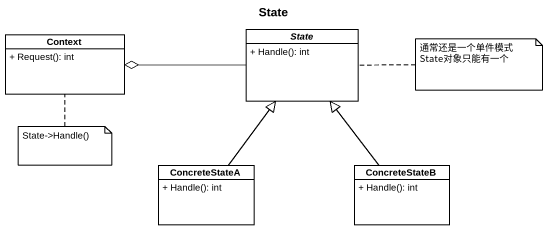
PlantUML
@startuml
title State
hide circle
hide empty members
skinparam classAttributeIconSize 0
class Context {
  + Request(): int
}
abstract class "State" as State_ {
  + Handle(): int
}
class ConcreteStateA {
  + Handle(): int
}
class ConcreteStateB {
  + Handle(): int
}
State_ -left-o Context
ConcreteStateA -up-|> State_
ConcreteStateB -up-|> State_
note right of State_
  通常还是一个单件模式
  State对象只能有一个
end note
note bottom of Context : State->Handle()
@enduml
